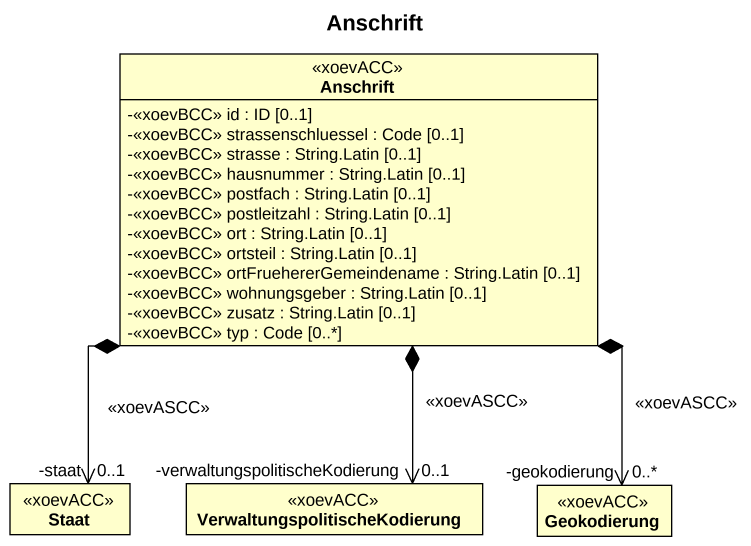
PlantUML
@startuml
title Anschrift
hide circle
hide empty members
skinparam classAttributeIconSize 0
class Anschrift <<xoevACC>> {
  -<<xoevBCC>> id : ID [0..1]
  -<<xoevBCC>> strassenschluessel : Code [0..1]
  -<<xoevBCC>> strasse : String.Latin [0..1]
  -<<xoevBCC>> hausnummer : String.Latin [0..1]
  -<<xoevBCC>> postfach : String.Latin [0..1]
  -<<xoevBCC>> postleitzahl : String.Latin [0..1]
  -<<xoevBCC>> ort : String.Latin [0..1]
  -<<xoevBCC>> ortsteil : String.Latin [0..1]
  -<<xoevBCC>> ortFruehererGemeindename : String.Latin [0..1]
  -<<xoevBCC>> wohnungsgeber : String.Latin [0..1]
  -<<xoevBCC>> zusatz : String.Latin [0..1]
  -<<xoevBCC>> typ : Code [0..*]
}
class Staat <<xoevACC>>
class "VerwaltungspolitischeKodierung" as VerwaltungspolitischeKodieru <<xoevACC>>
class Geokodierung <<xoevACC>>
Anschrift *--> "-staat\n0..1" Staat : <<xoevASCC>>
Anschrift *--> "-verwaltungspolitischeKodierung\n0..1" VerwaltungspolitischeKodieru : <<xoevASCC>>
Anschrift *--> "-geokodierung\n0..*" Geokodierung : <<xoevASCC>>
@enduml
